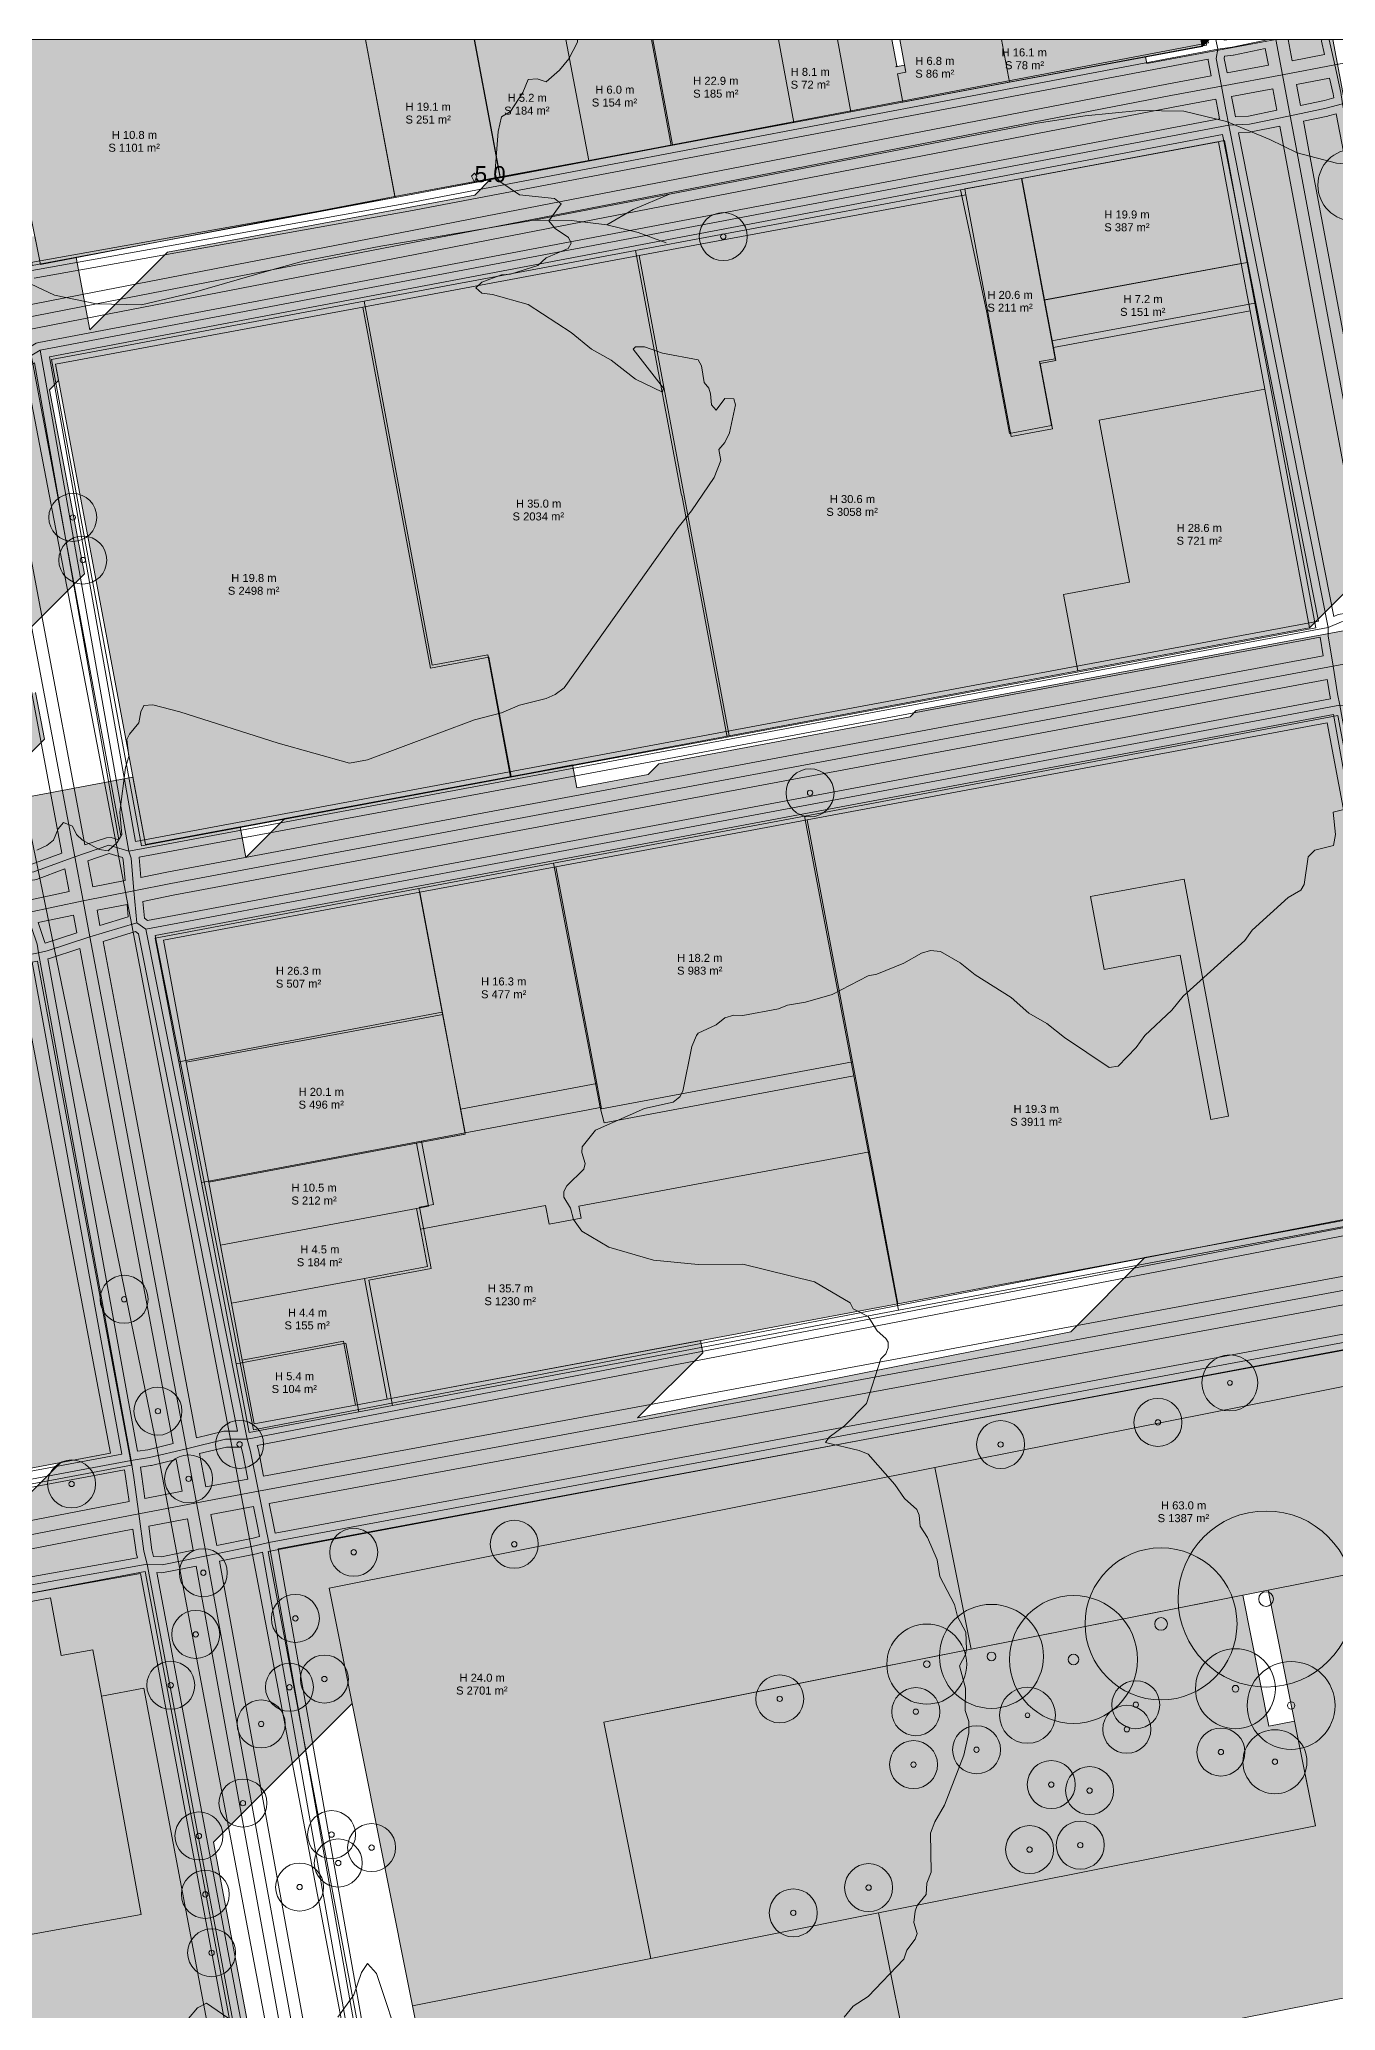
# Model space of a CAD drawing. Header units: metres. Extents: x -8 to 1190, y -11 to 1223.
# Drawn here: x 744 to 906.1, y 972.3 to 1218.6 of the extents above; entities that cross this region are included whole.
import ezdxf

# ---------------------------------------------------------------- set-up
doc = ezdxf.new("R2010")
doc.units = ezdxf.units.M
doc.header["$MEASUREMENT"] = 0
for name, color, linetype, lineweight, true_color in [('TPX_BUILDING_AREAS_TEXT', 7, 'CONTINUOUS', 0, 0x000000), ('TPX_BUILDING_HEIGHTS_TEXT', 7, 'CONTINUOUS', 0, 0x000000), ('TPX_BUILDINGS', 7, 'CONTINUOUS', 0, 0x000000), ('TPX_BUILDINGS_HATCH', 7, 'CONTINUOUS', 0, 0xf0f0f0), ('TPX_BUILDINGS_SHADOWS_HATCH', 7, 'CONTINUOUS', 0, 0x000000), ('TPX_BUILDINGS_SHADOWS_OUTLINES', 7, 'CONTINUOUS', 0, 0x000000), ('TPX_CADASTRES', 7, 'CONTINUOUS', 0, 0x646464), ('TPX_CONTOUR_LINES_5M', 7, 'CONTINUOUS', 0, 0x969696), ('TPX_CONTOUR_LINES_5M_TEXT', 7, 'CONTINUOUS', 0, 0x000000), ('TPX_FRAME_PROJECT', 7, 'CONTINUOUS', 0, 0x000000), ('TPX_RAILWAYS_AXES', 7, 'CONTINUOUS', 0, 0x464646), ('TPX_ROADS_AXES', 7, 'CONTINUOUS', 0, 0x323232), ('TPX_ROADS_CONTOURS', 7, 'CONTINUOUS', 0, 0x646464), ('TPX_VEGETATION_TREES_INDIVIDUAL', 7, 'CONTINUOUS', 0, 0x136734)]:
    doc.layers.add(name, color=color, linetype=linetype, lineweight=lineweight, true_color=true_color)
doc.styles.add('TPX_TEXTE', font='arial.ttf')

# ---------------------------------------------------------------- blocks, each defined once
blk = doc.blocks.new('TREETR003_CR030')
at = {"layer": 'TPX_VEGETATION_TREES_INDIVIDUAL'}
for radius in [3, 0.333]:
    blk.add_circle((0, 0, 0.04), radius, dxfattribs=at)
blk = doc.blocks.new('TREETR005_CR065')
at = {"layer": 'TPX_VEGETATION_TREES_INDIVIDUAL'}
for radius in [6.5, 0.542]:
    blk.add_circle((0, 0, 0.04), radius, dxfattribs=at)
blk = doc.blocks.new('TREETR003_CR035')
at = {"layer": 'TPX_VEGETATION_TREES_INDIVIDUAL'}
for radius in [3.5, 0.292]:
    blk.add_circle((0, 0, 0.04), radius, dxfattribs=at)
blk = doc.blocks.new('TREETR004_CR045')
at = {"layer": 'TPX_VEGETATION_TREES_INDIVIDUAL'}
for radius in [4.5, 0.375]:
    blk.add_circle((0, 0, 0.04), radius, dxfattribs=at)
blk = doc.blocks.new('TREETR008_CR095')
at = {"layer": 'TPX_VEGETATION_TREES_INDIVIDUAL'}
for radius in [9.5, 0.792]:
    blk.add_circle((0, 0, 0.04), radius, dxfattribs=at)
blk = doc.blocks.new('TREETR005_CR055')
at = {"layer": 'TPX_VEGETATION_TREES_INDIVIDUAL'}
for radius in [5.5, 0.458]:
    blk.add_circle((0, 0, 0.04), radius, dxfattribs=at)
blk = doc.blocks.new('TREETR003_CR040')
at = {"layer": 'TPX_VEGETATION_TREES_INDIVIDUAL'}
for radius in [4, 0.333]:
    blk.add_circle((0, 0, 0.04), radius, dxfattribs=at)
blk = doc.blocks.new('TREETR007_CR080')
at = {"layer": 'TPX_VEGETATION_TREES_INDIVIDUAL'}
for radius in [8, 0.667]:
    blk.add_circle((0, 0, 0.04), radius, dxfattribs=at)
blk = doc.blocks.new('TREETR004_CR050')
at = {"layer": 'TPX_VEGETATION_TREES_INDIVIDUAL'}
for radius in [5, 0.417]:
    blk.add_circle((0, 0, 0.04), radius, dxfattribs=at)
blk = doc.blocks.new('TREETR009_CR110')
at = {"layer": 'TPX_VEGETATION_TREES_INDIVIDUAL'}
for radius in [11, 0.917]:
    blk.add_circle((0, 0, 0.04), radius, dxfattribs=at)

msp = doc.modelspace()

# ---------------------------------------------------------------- hatches: boundary and pattern name
at = {"layer": 'TPX_BUILDINGS_HATCH'}
for points in [[(784.82, 1218.59), (738.49, 1218.59), (744.2, 1190.48), (788.5, 1198.97), (784.82, 1218.59)], [(798.46, 1218.59), (784.82, 1218.59), (788.5, 1198.97), (801.67, 1201.42), (800.79, 1206.15), (798.46, 1218.59)], [(809.86, 1218.59), (798.46, 1218.59), (800.79, 1206.15), (801.67, 1201.42), (812.73, 1203.47), (809.86, 1218.59)], [(820.74, 1218.59), (809.86, 1218.59), (812.73, 1203.47), (823.21, 1205.42), (820.74, 1218.59)], [(836.43, 1218.59), (820.74, 1218.59), (823.21, 1205.42), (838.37, 1208.23), (836.43, 1218.59)], [(843.82, 1218.59), (836.43, 1218.59), (838.37, 1208.23), (845.51, 1209.56), (843.82, 1218.59)], [(852.37, 1214.5), (851.33, 1214.3), (851.99, 1210.77), (865.32, 1213.24), (864.32, 1218.59), (851.6, 1218.59), (852.37, 1214.5)], [(889.26, 1218.59), (864.32, 1218.59), (865.32, 1213.24), (889.42, 1217.72), (889.26, 1218.59)], [(891.44, 1205.8), (866.86, 1201.23), (869.71, 1186.04), (894.29, 1190.61), (891.44, 1205.8)], [(866.86, 1201.23), (859.75, 1199.91), (859.88, 1199.19), (865.54, 1168.98), (870.72, 1169.94), (869.18, 1178.09), (871.13, 1178.46), (870.82, 1180.1), (869.71, 1186.04), (866.86, 1201.23)], [(859.88, 1199.19), (819.05, 1191.58), (830.29, 1131.57), (873.87, 1139.69), (872.08, 1149.25), (880.32, 1150.77), (876.52, 1171.03), (897.24, 1174.88), (895.4, 1184.67), (870.82, 1180.1), (871.13, 1178.46), (869.18, 1178.09), (870.72, 1169.94), (865.54, 1168.98), (859.88, 1199.19)], [(819.05, 1191.58), (784.48, 1185.15), (792.93, 1140.03), (800.23, 1141.39), (803.03, 1126.5), (805.52, 1126.96), (830.29, 1131.57), (819.05, 1191.58)], [(894.29, 1190.61), (869.71, 1186.04), (870.82, 1180.1), (895.4, 1184.67), (894.29, 1190.61)], [(784.48, 1185.15), (746.06, 1178.01), (754.76, 1131.61), (757.31, 1118.01), (803.03, 1126.5), (800.23, 1141.39), (792.93, 1140.03), (784.48, 1185.15)], [(880.32, 1150.77), (872.08, 1149.25), (873.87, 1139.69), (902.83, 1145.06), (897.24, 1174.88), (876.52, 1171.03), (880.32, 1150.77)], [(840.03, 1121.08), (808.62, 1115.21), (813.72, 1088.13), (814.31, 1084.97), (845.72, 1090.84), (840.03, 1121.08)], [(808.62, 1115.21), (791.6, 1112.03), (794.47, 1096.76), (796.69, 1084.94), (813.72, 1088.13), (808.62, 1115.21)], [(791.6, 1112.03), (759.54, 1106.05), (762.41, 1090.78), (794.47, 1096.76), (791.6, 1112.03)], [(741.44, 1102.55), (680.22, 1091), (691.72, 1030.41), (717.1, 1035.2), (728.14, 1037.27), (752.94, 1041.95), (741.44, 1102.55)], [(794.47, 1096.76), (762.41, 1090.78), (765.22, 1075.82), (791.19, 1080.67), (797.28, 1081.81), (796.69, 1084.94), (794.47, 1096.76)], [(791.19, 1080.67), (765.22, 1075.82), (766.7, 1067.95), (791.2, 1072.53), (792.68, 1072.8), (791.19, 1080.67)], [(792.56, 1065.26), (784.67, 1063.78), (787.51, 1048.69), (851.39, 1060.62), (847.83, 1079.6), (811.48, 1072.81), (811.76, 1071.29), (807.76, 1070.54), (807.32, 1072.87), (791.68, 1069.95), (792.56, 1065.26)], [(791.2, 1072.53), (766.7, 1067.95), (768.07, 1060.68), (784.67, 1063.78), (792.56, 1065.26), (791.68, 1069.95), (791.2, 1072.53)], [(784.67, 1063.78), (768.07, 1060.68), (769.41, 1053.57), (777.72, 1055.11), (782.06, 1055.92), (783.55, 1047.95), (787.51, 1048.69), (784.67, 1063.78)], [(777.72, 1055.11), (769.41, 1053.57), (770.91, 1045.59), (783.55, 1047.95), (782.06, 1055.92), (777.72, 1055.11)], [(914.82, 1051.8), (856.01, 1040.13), (860.54, 1017.43), (897.68, 1024.82), (919.34, 1029.13), (914.82, 1051.8)], [(856.01, 1040.13), (780.27, 1025.09), (790.69, 972.9), (820.49, 978.81), (814.62, 1008.31), (860.54, 1017.43), (856.01, 1040.13)], [(903.58, 995.39), (848.97, 984.5), (853.24, 963.16), (929.49, 978.31), (919.34, 1029.13), (897.68, 1024.82), (903.58, 995.39)], [(745.42, 1023.85), (726.2, 1020.25), (726.68, 1009.01), (731.36, 997.01), (739.93, 981.24), (756.76, 984.28), (751.81, 1011.56), (750.71, 1017.37), (746.78, 1016.64), (745.42, 1023.85)], [(726.2, 1020.25), (724.14, 1008.12), (733.21, 960), (731.61, 958.47), (734.37, 954.74), (743.72, 942.08), (746.79, 937.91), (770.24, 943.11), (767.64, 956.87), (757.12, 1012.56), (751.81, 1011.56), (756.76, 984.28), (739.93, 981.24), (731.36, 997.01), (726.68, 1009.01), (726.2, 1020.25)], [(820.49, 978.81), (790.69, 972.9), (794.25, 955.06), (794.94, 951.57), (804.4, 953.45), (853.24, 963.16), (848.97, 984.5), (820.49, 978.81)]]:
    msp.add_hatch(color=256, dxfattribs=at).paths.add_polyline_path(points)
h = msp.add_hatch(color=256, dxfattribs=at)
h.paths.add_polyline_path([(905.04, 1133.21), (840.03, 1121.08), (845.72, 1090.84), (847.83, 1079.6), (851.39, 1060.62), (916.41, 1072.75), (905.04, 1133.21)])
h.paths.add_polyline_path([(875.44, 1111.5), (887.15, 1113.68), (892.71, 1084.04), (890.51, 1083.64), (886.66, 1104.15), (877.16, 1102.38), (875.44, 1111.5)], flags=16)
at = {"layer": 'TPX_BUILDINGS_SHADOWS_HATCH'}
for points in [[(679.07, 1175.7), (666.9, 1163.54), (693.81, 1168.61), (697.8, 1147.61), (699.68, 1137.69), (707.14, 1139.1), (707.11, 1139.27), (709.61, 1139.75), (709.2, 1141.91), (711.47, 1142.33), (710.22, 1148.91), (708.28, 1148.55), (708.09, 1149.55), (703.81, 1148.74), (703, 1153.01), (705.26, 1155.28), (700.01, 1154.3), (697.23, 1168.9), (727.74, 1174.65), (730.52, 1160.04), (734.89, 1137.05), (736.28, 1129.69), (737.38, 1123.88), (744.67, 1131.17), (743.56, 1136.97), (741.7, 1136.62), (740.55, 1142.7), (749.67, 1151.82), (745.29, 1174.82), (746.44, 1175.97), (746.06, 1178.01), (784.48, 1185.15), (819.05, 1191.58), (859.88, 1199.19), (859.75, 1199.91), (866.86, 1201.23), (891.44, 1205.8), (894.29, 1190.61), (895.4, 1184.67), (897.24, 1174.88), (902.83, 1145.06), (918.84, 1161.07), (917.26, 1169.49), (935.94, 1172.98), (939.83, 1152.29), (938.95, 1152.13), (923.37, 1136.55), (960.25, 1143.4), (976.44, 1146.42), (978, 1138.05), (986.69, 1139.63), (985.17, 1147.95), (996.24, 1150.06), (997.32, 1150.26), (1004.14, 1151.54), (1004.46, 1149.85), (1020.4, 1152.83), (1020.07, 1154.53), (1027.05, 1155.83), (1029.95, 1140.41), (1035.53, 1146), (1035.36, 1147.33), (1034.89, 1150.83), (1034.26, 1155.66), (1050.19, 1157.72), (1059.35, 1158.9), (1064.57, 1159.57), (1066.42, 1145.48), (1070.14, 1117.22), (1071.99, 1103.14), (1080.62, 1111.76), (1078.77, 1125.85), (1080.89, 1127.97), (1077.17, 1156.23), (1074.81, 1155.92), (1073.19, 1168.2), (1070.34, 1167.83), (1070.1, 1169.65), (1060.93, 1168.47), (1058.81, 1166.34), (1042.89, 1164.29), (1039.46, 1160.86), (1038.29, 1167.07), (1031.32, 1165.77), (1029.16, 1163.61), (1015.7, 1161.1), (1015.38, 1162.78), (1014.03, 1162.53), (1013.32, 1166.27), (1010.2, 1165.69), (1001.24, 1164.03), (998.68, 1161.46), (998.3, 1163.48), (997.44, 1163.32), (983.21, 1160.67), (976.22, 1159.38), (950.63, 1154.62), (947.83, 1169.55), (946.46, 1176.87), (917.14, 1171.42), (914.32, 1186.49), (911.28, 1202.67), (910.81, 1205.15), (908.36, 1204.69), (905.75, 1218.59), (898.61, 1218.59), (882.5, 1215.6), (882.35, 1216.41), (865.32, 1213.24), (851.99, 1210.77), (851.33, 1214.3), (852.37, 1214.5), (852.21, 1215.36), (851.11, 1215.16), (851.24, 1215.29), (850.62, 1218.59), (843.82, 1218.59), (845.51, 1209.56), (838.37, 1208.23), (823.21, 1205.42), (812.73, 1203.47), (801.67, 1201.42), (800.53, 1201.2), (798.48, 1199.15), (760.06, 1192.01), (750.35, 1182.3), (748.64, 1191.33), (744.2, 1190.48), (743.48, 1194.02), (732.58, 1191.97), (741.99, 1201.38), (738.49, 1218.59), (721.37, 1218.59), (721.47, 1218.05), (727.32, 1186.71), (712.26, 1183.92), (706.47, 1178.14), (705.97, 1180.77), (679.07, 1175.7)], [(890.29, 1218.59), (889.26, 1218.59), (889.42, 1217.72), (890.29, 1218.59)], [(887.15, 1113.68), (875.44, 1111.5), (877.16, 1102.38), (886.66, 1104.15), (890.51, 1083.64), (892.71, 1084.04), (887.15, 1113.68)], [(796.79, 1081.72), (791.19, 1080.67), (792.68, 1072.8), (791.2, 1072.53), (791.68, 1069.95), (807.32, 1072.87), (807.76, 1070.54), (811.76, 1071.29), (811.48, 1072.81), (847.83, 1079.6), (845.72, 1090.84), (814.31, 1084.97), (813.72, 1088.13), (796.69, 1084.94), (797.28, 1081.81), (796.79, 1081.72)], [(828.94, 1011.15), (814.62, 1008.31), (820.49, 978.81), (848.97, 984.5), (903.58, 995.39), (900.96, 1008.45), (897.77, 1007.82), (894.49, 1024.18), (860.54, 1017.43), (828.94, 1011.15)]]:
    msp.add_hatch(color=256, dxfattribs=at).paths.add_polyline_path(points)
h = msp.add_hatch(color=256, dxfattribs=at)
h.paths.add_polyline_path([(623.67, 1037.01), (616.95, 1030.29), (655.74, 1059.6), (657.99, 1061.29), (674.58, 1038.75), (674.84, 1037.36), (676.64, 1027.67), (640.59, 1021.06), (619.5, 999.97), (639.07, 1003.63), (648.18, 990.73), (653.39, 963.1), (656.94, 963.76), (660.45, 945.19), (675.69, 948.03), (677.41, 938.91), (661.32, 935.9), (663.79, 922.76), (724.74, 983.72), (723.79, 988.76), (727.16, 992.12), (724.14, 1008.12), (726.2, 1020.25), (745.42, 1023.85), (746.78, 1016.64), (750.71, 1017.37), (751.81, 1011.56), (757.12, 1012.56), (767.64, 956.87), (770.24, 943.11), (774.48, 947.35), (771.89, 961.11), (765.8, 993.32), (783.15, 1010.67), (780.27, 1025.09), (856.01, 1040.13), (914.82, 1051.8), (919.34, 1029.13), (929.49, 978.31), (946.46, 995.28), (936.31, 1046.1), (943.17, 1052.95), (939.51, 1052.26), (938.08, 1059.8), (950.01, 1062.05), (960.88, 1064.1), (966.95, 1065.25), (974.69, 1066.71), (974.81, 1066.07), (979.58, 1066.98), (979.46, 1067.62), (981.2, 1067.94), (992.62, 1070.1), (994.37, 1070.43), (994.49, 1069.79), (999.26, 1070.69), (999.14, 1071.33), (1002.34, 1071.93), (1008.56, 1073.11), (1014.56, 1074.24), (1020.56, 1075.38), (1026.63, 1076.52), (1032.63, 1077.66), (1038.62, 1078.79), (1044.84, 1079.97), (1048.04, 1080.57), (1051.16, 1064.16), (1041.93, 1062.42), (1047.2, 1034.72), (1061.13, 1048.65), (1057.06, 1070.06), (1065.09, 1078.09), (1061.97, 1094.5), (1058.77, 1093.9), (1052.55, 1092.72), (1046.56, 1091.59), (1040.56, 1090.45), (1034.49, 1089.31), (1028.49, 1088.17), (1022.49, 1087.04), (1016.27, 1085.86), (1013.07, 1085.26), (1011.06, 1083.24), (1008.16, 1082.7), (1007.68, 1085.16), (996.26, 1083.01), (993.93, 1080.67), (992.19, 1080.34), (991.37, 1079.53), (987.54, 1078.8), (981.39, 1072.65), (981.26, 1073.28), (974.26, 1071.96), (974.16, 1072.46), (968.1, 1071.31), (963.15, 1066.36), (955.44, 1064.91), (955.39, 1065.18), (963.89, 1073.68), (962.17, 1082.29), (956.29, 1081.19), (953.66, 1095.22), (929.3, 1090.38), (918.69, 1146.86), (853.68, 1134.72), (852.9, 1133.95), (821.49, 1128.08), (820.15, 1126.73), (811.24, 1125.07), (810.71, 1127.93), (805.52, 1126.96), (803.03, 1126.5), (774.74, 1121.25), (769.86, 1116.37), (769.13, 1120.2), (757.31, 1118.01), (755.73, 1126.42), (726.08, 1120.82), (725.9, 1121.73), (722.33, 1121.06), (724.1, 1111.74), (718.5, 1110.68), (712.75, 1109.6), (705.28, 1108.2), (695.59, 1106.37), (680.22, 1091), (741.44, 1102.55), (752.94, 1041.95), (746.74, 1040.78), (736.74, 1030.78), (735.73, 1036.07), (717.92, 1032.72), (717.44, 1035.26), (717.1, 1035.2), (691.72, 1030.41), (685.08, 1065.35), (684.84, 1065.31), (674.39, 1054.85), (664.7, 1068.01), (662.46, 1066.32), (623.67, 1037.01)])
h.paths.add_polyline_path([(659.31, 964.85), (672.09, 967.23), (674.77, 952.95), (662, 950.57), (659.31, 964.85)], flags=16)
h.paths.add_polyline_path([(694.88, 1013.8), (717.77, 1018.11), (723.41, 988.45), (723.42, 988.38), (711.34, 986.11), (696.31, 1006.22), (694.88, 1013.8)], flags=16)
h.paths.add_polyline_path([(759.54, 1106.05), (791.6, 1112.03), (808.62, 1115.21), (840.03, 1121.08), (905.04, 1133.21), (916.41, 1072.75), (882.26, 1066.38), (872.98, 1057.1), (818.83, 1046.35), (826.98, 1054.49), (826.7, 1056.01), (787.51, 1048.69), (783.55, 1047.95), (770.91, 1045.59), (769.41, 1053.57), (768.07, 1060.68), (766.7, 1067.95), (765.22, 1075.82), (762.41, 1090.78), (759.54, 1106.05)], flags=16)

# ---------------------------------------------------------------- linework, layer by layer
at = {"layer": 'TPX_BUILDINGS', "elevation": 0.04}
for points in [[(784.82, 1218.59), (738.49, 1218.59), (744.2, 1190.48), (788.5, 1198.97)], [(798.46, 1218.59), (784.82, 1218.59), (788.5, 1198.97), (801.67, 1201.42), (800.79, 1206.15)], [(809.86, 1218.59), (798.46, 1218.59), (800.79, 1206.15), (801.67, 1201.42), (812.73, 1203.47)], [(820.74, 1218.59), (809.86, 1218.59), (812.73, 1203.47), (823.21, 1205.42)], [(836.43, 1218.59), (820.74, 1218.59), (823.21, 1205.42), (838.37, 1208.23)], [(843.82, 1218.59), (836.43, 1218.59), (838.37, 1208.23), (845.51, 1209.56)], [(852.37, 1214.5), (851.33, 1214.3), (851.99, 1210.77), (865.32, 1213.24), (864.32, 1218.59), (851.6, 1218.59)], [(889.26, 1218.59), (864.32, 1218.59), (865.32, 1213.24), (889.42, 1217.72)], [(891.44, 1205.8), (866.86, 1201.23), (869.71, 1186.04), (894.29, 1190.61)], [(866.86, 1201.23), (859.75, 1199.91), (859.88, 1199.19), (865.54, 1168.98), (870.72, 1169.94), (869.18, 1178.09), (871.13, 1178.46), (870.82, 1180.1), (869.71, 1186.04)], [(859.88, 1199.19), (819.05, 1191.58), (830.29, 1131.57), (873.87, 1139.69), (872.08, 1149.25), (880.32, 1150.77), (876.52, 1171.03), (897.24, 1174.88), (895.4, 1184.67), (870.82, 1180.1), (871.13, 1178.46), (869.18, 1178.09), (870.72, 1169.94), (865.54, 1168.98)], [(819.05, 1191.58), (784.48, 1185.15), (792.93, 1140.03), (800.23, 1141.39), (803.03, 1126.5), (805.52, 1126.96), (830.29, 1131.57)], [(894.29, 1190.61), (869.71, 1186.04), (870.82, 1180.1), (895.4, 1184.67)], [(784.48, 1185.15), (746.06, 1178.01), (754.76, 1131.61), (757.31, 1118.01), (803.03, 1126.5), (800.23, 1141.39), (792.93, 1140.03)], [(880.32, 1150.77), (872.08, 1149.25), (873.87, 1139.69), (902.83, 1145.06), (897.24, 1174.88), (876.52, 1171.03)], [(905.04, 1133.21), (840.03, 1121.08), (845.72, 1090.84), (847.83, 1079.6), (851.39, 1060.62), (916.41, 1072.75)], [(840.03, 1121.08), (808.62, 1115.21), (813.72, 1088.13), (814.31, 1084.97), (845.72, 1090.84)], [(808.62, 1115.21), (791.6, 1112.03), (794.47, 1096.76), (796.69, 1084.94), (813.72, 1088.13)], [(875.44, 1111.5), (887.15, 1113.68), (892.71, 1084.04), (890.51, 1083.64), (886.66, 1104.15), (877.16, 1102.38)], [(791.6, 1112.03), (759.54, 1106.05), (762.41, 1090.78), (794.47, 1096.76)], [(741.44, 1102.55), (680.22, 1091), (691.72, 1030.41), (717.1, 1035.2), (728.14, 1037.27), (752.94, 1041.95)], [(794.47, 1096.76), (762.41, 1090.78), (765.22, 1075.82), (791.19, 1080.67), (797.28, 1081.81), (796.69, 1084.94)], [(791.19, 1080.67), (765.22, 1075.82), (766.7, 1067.95), (791.2, 1072.53), (792.68, 1072.8)], [(792.56, 1065.26), (784.67, 1063.78), (787.51, 1048.69), (851.39, 1060.62), (847.83, 1079.6), (811.48, 1072.81), (811.76, 1071.29), (807.76, 1070.54), (807.32, 1072.87), (791.68, 1069.95)], [(791.2, 1072.53), (766.7, 1067.95), (768.07, 1060.68), (784.67, 1063.78), (792.56, 1065.26), (791.68, 1069.95)], [(784.67, 1063.78), (768.07, 1060.68), (769.41, 1053.57), (777.72, 1055.11), (782.06, 1055.92), (783.55, 1047.95), (787.51, 1048.69)], [(777.72, 1055.11), (769.41, 1053.57), (770.91, 1045.59), (783.55, 1047.95), (782.06, 1055.92)], [(914.82, 1051.8), (856.01, 1040.13), (860.54, 1017.43), (897.68, 1024.82), (919.34, 1029.13)], [(856.01, 1040.13), (780.27, 1025.09), (790.69, 972.9), (820.49, 978.81), (814.62, 1008.31), (860.54, 1017.43)], [(903.58, 995.39), (848.97, 984.5), (853.24, 963.16), (929.49, 978.31), (919.34, 1029.13), (897.68, 1024.82)], [(745.42, 1023.85), (726.2, 1020.25), (726.68, 1009.01), (731.36, 997.01), (739.93, 981.24), (756.76, 984.28), (751.81, 1011.56), (750.71, 1017.37), (746.78, 1016.64)], [(726.2, 1020.25), (724.14, 1008.12), (733.21, 960), (731.61, 958.47), (734.37, 954.74), (743.72, 942.08), (746.79, 937.91), (770.24, 943.11), (767.64, 956.87), (757.12, 1012.56), (751.81, 1011.56), (756.76, 984.28), (739.93, 981.24), (731.36, 997.01), (726.68, 1009.01)], [(820.49, 978.81), (790.69, 972.9), (794.25, 955.06), (794.94, 951.57), (804.4, 953.45), (853.24, 963.16), (848.97, 984.5)]]:
    msp.add_lwpolyline(points, close=True, dxfattribs=at)
at = {"layer": 'TPX_BUILDINGS_SHADOWS_OUTLINES', "elevation": 0.04}
for points in [[(908.36, 1204.69), (905.75, 1218.59), (898.61, 1218.59), (882.5, 1215.6), (882.35, 1216.41), (865.32, 1213.24), (851.99, 1210.77), (851.33, 1214.3), (852.37, 1214.5), (852.21, 1215.36), (851.11, 1215.16), (851.24, 1215.29), (850.62, 1218.59), (843.82, 1218.59), (845.51, 1209.56), (838.37, 1208.23), (823.21, 1205.42), (812.73, 1203.47), (801.67, 1201.42), (800.53, 1201.2), (798.48, 1199.15), (760.06, 1192.01), (750.35, 1182.3), (748.64, 1191.33), (744.2, 1190.48), (743.48, 1194.02)], [(740.55, 1142.7), (749.67, 1151.82), (745.29, 1174.82), (746.44, 1175.97), (746.06, 1178.01), (784.48, 1185.15), (819.05, 1191.58), (859.88, 1199.19), (859.75, 1199.91), (866.86, 1201.23), (891.44, 1205.8), (894.29, 1190.61), (895.4, 1184.67), (897.24, 1174.88), (902.83, 1145.06), (918.84, 1161.07)], [(918.69, 1146.86), (853.68, 1134.72), (852.9, 1133.95), (821.49, 1128.08), (820.15, 1126.73), (811.24, 1125.07), (810.71, 1127.93), (805.52, 1126.96), (803.03, 1126.5), (774.74, 1121.25), (769.86, 1116.37), (769.13, 1120.2), (757.31, 1118.01), (755.73, 1126.42), (726.08, 1120.82)], [(737.38, 1123.88), (744.67, 1131.17), (743.56, 1136.97)], [(741.44, 1102.55), (752.94, 1041.95), (746.74, 1040.78), (736.74, 1030.78)], [(771.89, 961.11), (765.8, 993.32), (783.15, 1010.67), (780.27, 1025.09), (856.01, 1040.13), (914.82, 1051.8)], [(726.2, 1020.25), (745.42, 1023.85), (746.78, 1016.64), (750.71, 1017.37), (751.81, 1011.56), (757.12, 1012.56), (767.64, 956.87)]]:
    msp.add_lwpolyline(points, dxfattribs=at)
for points in [[(890.29, 1218.59), (889.26, 1218.59), (889.42, 1217.72)], [(759.54, 1106.05), (791.6, 1112.03), (808.62, 1115.21), (840.03, 1121.08), (905.04, 1133.21), (916.41, 1072.75), (882.26, 1066.38), (872.98, 1057.1), (818.83, 1046.35), (826.98, 1054.49), (826.7, 1056.01), (787.51, 1048.69), (783.55, 1047.95), (770.91, 1045.59), (769.41, 1053.57), (768.07, 1060.68), (766.7, 1067.95), (765.22, 1075.82), (762.41, 1090.78)], [(887.15, 1113.68), (875.44, 1111.5), (877.16, 1102.38), (886.66, 1104.15), (890.51, 1083.64), (892.71, 1084.04)], [(796.79, 1081.72), (791.19, 1080.67), (792.68, 1072.8), (791.2, 1072.53), (791.68, 1069.95), (807.32, 1072.87), (807.76, 1070.54), (811.76, 1071.29), (811.48, 1072.81), (847.83, 1079.6), (845.72, 1090.84), (814.31, 1084.97), (813.72, 1088.13), (796.69, 1084.94), (797.28, 1081.81)], [(828.94, 1011.15), (814.62, 1008.31), (820.49, 978.81), (848.97, 984.5), (903.58, 995.39), (900.96, 1008.45), (897.77, 1007.82), (894.49, 1024.18), (860.54, 1017.43)]]:
    msp.add_lwpolyline(points, close=True, dxfattribs=at)
at = {"layer": 'TPX_CADASTRES', "elevation": 0.02}
for points in [[(784.83, 1218.59), (737.85, 1218.59), (743.15, 1190.33), (788.52, 1198.85)], [(798.42, 1218.59), (784.83, 1218.59), (788.52, 1198.85), (801.65, 1201.31)], [(820.57, 1218.59), (798.42, 1218.59), (801.65, 1201.31), (823.05, 1205.32)], [(889.82, 1218.59), (820.57, 1218.59), (823.05, 1205.32), (889.95, 1217.88)], [(892.19, 1205.97), (866.81, 1201.23), (869.66, 1186), (895.05, 1190.71)], [(859.21, 1199.81), (818.59, 1192.23), (824.33, 1161.63), (824.36, 1161.64), (830.03, 1131.42), (903.61, 1145.07), (896, 1185.64), (870.61, 1180.93), (871.02, 1178.69), (869.07, 1178.33), (870.57, 1170.34), (865.34, 1169.37), (862.45, 1184.66)], [(866.81, 1201.23), (859.21, 1199.81), (862.45, 1184.66), (865.34, 1169.37), (870.57, 1170.34), (869.07, 1178.33), (871.02, 1178.69), (870.61, 1180.93), (869.66, 1186)], [(797.35, 1188.26), (784.64, 1185.89), (793.17, 1140.4), (800.09, 1141.68), (802.96, 1126.4), (830.03, 1131.42), (824.36, 1161.64), (824.33, 1161.63), (818.59, 1192.23), (797.42, 1188.27)], [(895.05, 1190.71), (869.66, 1186), (870.61, 1180.93), (896, 1185.64)], [(784.64, 1185.89), (745.56, 1178.59), (756.8, 1117.83), (802.96, 1126.4), (800.09, 1141.68), (793.17, 1140.4)], [(906.39, 1134.1), (839.71, 1121.55), (845.88, 1089.09), (851.46, 1059.79), (918.05, 1072.32)], [(839.71, 1121.55), (808.34, 1115.65), (814.15, 1085.14), (814.65, 1083.22), (845.88, 1089.09)], [(808.34, 1115.65), (791.47, 1112.48), (794.41, 1097.05), (797.28, 1081.97), (812.66, 1084.86), (814.15, 1085.14)], [(791.47, 1112.48), (758.52, 1106.28), (761.46, 1090.85), (794.41, 1097.05)], [(743.8, 1103.4), (678.69, 1091.07), (690.35, 1028.2), (755.56, 1040.44)], [(794.41, 1097.05), (761.46, 1090.85), (764.33, 1075.77), (791.81, 1080.94), (797.28, 1081.97)], [(793.03, 1065), (785.24, 1063.54), (788.21, 1047.89), (803.23, 1050.72), (818.61, 1053.61), (851.46, 1059.79), (845.88, 1089.09), (814.65, 1083.22), (814.15, 1085.14), (812.66, 1084.86), (797.28, 1081.97), (791.81, 1080.94), (793.33, 1073.01), (791.57, 1072.68)], [(791.81, 1080.94), (764.33, 1075.77), (768.64, 1053.12), (782.34, 1055.7), (783.98, 1047.09), (788.21, 1047.89), (785.24, 1063.54), (793.03, 1065), (791.57, 1072.68), (793.33, 1073.01)], [(920.98, 1057.47), (772.63, 1029.64), (788.67, 945.01), (936.98, 972.55)], [(782.34, 1055.7), (768.64, 1053.12), (770.28, 1044.52), (783.98, 1047.09)], [(723.52, 988.42), (711.31, 986.13), (724.63, 967.76), (726.32, 965.44), (726.52, 965.16), (746.63, 937.45), (773.24, 942.43), (757.25, 1027.14), (717.58, 1019.68)]]:
    msp.add_lwpolyline(points, close=True, dxfattribs=at)
at = {"layer": 'TPX_CONTOUR_LINES_5M', "elevation": 0.05}
for points in [[(811.3, 1218.59), (811.3, 1218.24), (810.24, 1216.15), (809.05, 1214.76), (807.41, 1213.31), (806.29, 1213.68), (805.17, 1213.57), (804.47, 1211.97), (802.94, 1209.59), (801.82, 1208.94), (801.42, 1207.09), (801.04, 1202.21), (801.08, 1201.51), (801.6, 1200.82), (804.05, 1199.16), (808.44, 1198.72), (809.26, 1198.03), (807.75, 1195.94), (808.52, 1194.95), (810.19, 1193.84), (810.51, 1193.15), (810.17, 1192.45), (807.41, 1191.29), (806.38, 1190.36), (802.94, 1189.25), (801.82, 1189.16), (799.37, 1188.27), (798.6, 1187.57), (799.34, 1186.87), (800.7, 1186.7), (805.17, 1185.47), (810.51, 1181.99), (813.07, 1179.9), (815.53, 1178.51), (818.58, 1176.14), (821.93, 1174.51), (822.09, 1175.02), (818.3, 1179.9), (818.58, 1180.16), (819.7, 1180.16), (821.93, 1179.39), (826.4, 1178.57), (826.83, 1177.81), (827.15, 1175.72), (827.75, 1175.02), (827.96, 1174.32), (828.07, 1172.93), (828.64, 1172.27), (829.76, 1173.74), (830.87, 1173.7), (831.09, 1172.93), (830.31, 1169.44), (829.76, 1168.24), (829, 1167.35), (829.22, 1165.96), (828.39, 1163.87), (825.59, 1159.68), (823.9, 1157.59), (809.64, 1137.57), (808.52, 1136.72), (807.41, 1136.24), (804.05, 1135.4), (801.82, 1134.46), (798.46, 1133.57), (785.05, 1128.59), (782.82, 1128.14), (773.88, 1130.67), (761.59, 1134.59), (758.23, 1135.46), (757.12, 1135.38), (756.73, 1134.59), (756.49, 1133.19), (755.29, 1131.8), (754.97, 1131.1), (755.24, 1129.01), (754.79, 1127.62), (754.09, 1122.04), (754.37, 1119.25), (753.76, 1118.24), (752.65, 1117.22), (751.53, 1117.38), (749.44, 1118.55), (748.67, 1119.25), (748.18, 1120.29), (747.06, 1120.75), (746.39, 1119.95), (745.82, 1118.55), (744.99, 1117.86), (743.71, 1117.29)], [(798.46, 1201.87), (798.07, 1201.51), (798.46, 1200.76), (798.75, 1201.51), (798.46, 1201.87)], [(907.98, 1122.59), (905.78, 1122.04), (906.1, 1119.25), (905.85, 1117.86), (903.51, 1117.3), (902.67, 1116.46), (902.19, 1112.98), (901.77, 1112.28), (900.16, 1111.39), (895.69, 1107.29), (894.74, 1106), (887.06, 1099.03), (885.63, 1097.28), (882.24, 1094.15), (881.16, 1092.63), (878.93, 1090.28), (877.81, 1090.14), (872.22, 1093.87), (869.99, 1095.64), (867.75, 1096.9), (865.52, 1098.87), (861.05, 1101.73), (859.17, 1103.22), (856.69, 1104.61), (855.46, 1104.73), (854.34, 1104.42), (852.11, 1103.18), (848.75, 1101.8), (847.64, 1101.58), (843.17, 1099.25), (839.81, 1098.3), (837.58, 1097.91), (836.46, 1097.47), (831.99, 1096.63), (830.87, 1096.67), (829.76, 1096.34), (828.64, 1095.48), (826.4, 1094.43), (826.2, 1094.15), (825.63, 1092.76), (824.48, 1087.18), (824.13, 1086.48), (823.26, 1085.79), (819.7, 1084.99), (813.59, 1082.3), (811.89, 1080.21), (811.85, 1079.51), (812.27, 1078.12), (812.13, 1077.42), (809.99, 1075.33), (809.6, 1074.63), (809.61, 1073.94), (810.45, 1072.54), (810.8, 1071.15), (811.88, 1069.66), (815.23, 1067.7), (820.82, 1066.04), (826.4, 1065.53), (831.99, 1065.57), (840.93, 1063.35), (845.4, 1060.71), (845.77, 1059.99), (847.64, 1059.01), (848.8, 1057.21), (849.87, 1056.28), (850.16, 1055.81), (850.17, 1055.11), (849.87, 1054.34), (849.24, 1053.72), (847.47, 1048.14), (844.71, 1045.35), (842.77, 1043.96), (842.31, 1043.26), (846.52, 1042.29), (847.64, 1041.81), (850.99, 1038.04), (852.2, 1036.29), (853.73, 1034.9), (854.05, 1034.2), (854.16, 1032.81), (855.06, 1031.41), (856.27, 1028.62), (856.61, 1026.53), (858.46, 1023.05), (858.81, 1021.55), (859.86, 1019.56), (859.96, 1017.47), (859.82, 1016.77), (859.09, 1015.38), (859.84, 1012.59), (859.8, 1009.8), (860.25, 1008.41), (860.24, 1007.01), (859.62, 1004.22), (857.22, 997.95), (855.99, 995.86), (855.46, 994.46), (855.52, 989.58), (855, 988.19), (854.9, 986.79), (853.79, 985.4), (853.53, 984.7), (853.39, 983.31), (853.78, 981.91), (853.52, 981.22), (852.51, 979.82), (852.11, 978.7), (847.64, 974.04), (845.77, 972.85), (844.68, 971.46)], [(789.39, 967.27), (786.17, 976.94), (785.05, 978.19), (784.33, 977.03), (783.36, 974.25), (781.35, 971.46)], [(768.29, 970.91), (764.94, 973.21), (763.82, 972.62), (762.7, 971.29)]]:
    msp.add_lwpolyline(points, dxfattribs=at)
at = {"layer": 'TPX_FRAME_PROJECT', "elevation": 0}
msp.add_lwpolyline([(0, 0), (1184.57, 0), (1184.57, 1218.59), (0, 1218.59)], close=True, dxfattribs=at)
at = {"layer": 'TPX_RAILWAYS_AXES', "elevation": 0.03}
for points in [[(722.46, 1218.59), (758.46, 1044), (792.67, 863.15), (833.81, 650.85), (840.42, 586.33), (846.61, 543.34), (856.45, 493.04), (884.29, 351.45), (916.92, 185.38), (919.58, 171.87), (926.28, 137.79), (935.34, 69.5), (942.77, 31.69), (949, 0)], [(968.98, 0), (962.05, 35.36), (954.91, 73.39), (937.42, 139.94), (934.76, 153.49), (895.39, 353.76), (867.6, 495.21), (857.4, 545.98), (849.42, 587.62), (842.81, 652.13), (802.16, 864.65), (767.5, 1045.86), (734.29, 1218.59)], [(738.49, 1190.71), (740.02, 1189.44), (745.92, 1186.62), (751.17, 1185.54), (756.82, 1185.44), (763.16, 1186.94), (773.11, 1189.79), (777.01, 1190.9), (786.74, 1192.74), (800.08, 1195.02), (805.84, 1196), (822.83, 1199.27), (868.78, 1208.11), (874.79, 1209.06), (881.56, 1209.72), (887.12, 1209.63)], [(887.12, 1209.63), (892.45, 1208.33), (897.89, 1206.08)], [(897.89, 1206.08), (901.28, 1204.44), (906.21, 1203.13), (911.28, 1202.67)], [(814.98, 1195.43), (818.29, 1197.36), (822.83, 1199.27)], [(805.84, 1196), (810.56, 1195.95), (814.98, 1195.43), (818.89, 1194.47), (822.42, 1193.19)], [(746, 1163.21), (742.85, 1180.04), (741.58, 1183.68), (739.82, 1187.99), (738.49, 1190.71)], [(750.39, 1139.68), (746, 1163.21)], [(751.51, 1133.67), (750.39, 1139.68)], [(754.23, 1119.09), (751.51, 1133.67)]]:
    msp.add_lwpolyline(points, dxfattribs=at)
at = {"layer": 'TPX_ROADS_AXES', "elevation": 0.03}
for points in [[(664.29, 1165.41), (730.45, 1176.9), (732.24, 1176.56), (736.94, 1177.61), (742.46, 1178.77), (744.16, 1179.75), (892.77, 1207.88), (895.35, 1208.02), (900.41, 1209.06), (904.94, 1209.99), (906.96, 1210.56), (949.79, 1218.59)], [(722.72, 1218.59), (729.31, 1186.17), (729.59, 1185.49), (730.22, 1181.51), (730.69, 1178.55), (730.45, 1176.9), (740.97, 1114.28), (741.2, 1113.04), (742.42, 1109.44), (743.75, 1105.56), (743.95, 1104.45), (755.52, 1041.03), (755.86, 1038.9), (756.49, 1034.35), (757.12, 1029.68)], [(897.76, 1218.59), (893.15, 1217.62), (891.36, 1217.37), (812.4, 1202.37), (790.08, 1198.13), (742.2, 1189.56), (738.91, 1189.13)], [(891.12, 1218.59), (891.36, 1217.37), (891.17, 1216.21), (891.82, 1212.76), (892.39, 1209.8), (892.77, 1207.88), (905.16, 1145.09), (905.16, 1144.06), (905.78, 1140.28), (906.34, 1136.84), (906.62, 1135.39), (918.01, 1072.21), (918.36, 1070.36), (919.54, 1064.57), (920.2, 1061.32), (920.7, 1058.33), (923.38, 1058.26), (928.51, 1059.7), (933.01, 1060.97), (935.37, 1061.86), (1079.56, 1088.01), (1081.58, 1087.69), (1085.9, 1089.14), (1090.83, 1090.78)], [(898.62, 1218.59), (899.45, 1214.18)], [(899.45, 1214.18), (906.01, 1215.41), (923.06, 1218.59)], [(919.01, 1148.08), (906.96, 1210.56), (906.77, 1211.97), (906.01, 1215.41), (905.31, 1218.56), (905.3, 1218.59)], [(736.01, 1182.6), (741.58, 1183.68), (751.17, 1185.54), (773.11, 1189.79), (790.95, 1193.25), (800.08, 1195.02), (885.51, 1211.58), (891.82, 1212.76), (899.45, 1214.18)], [(899.45, 1214.18), (900.41, 1209.06), (901.28, 1204.44), (912.15, 1146.59), (913.09, 1141.65)], [(749.51, 1110.96), (748.47, 1116.46), (736.94, 1177.61), (736.01, 1182.6)], [(756.22, 1108.22), (755.87, 1112.19), (755.51, 1116.28), (755.23, 1117.18), (744.16, 1179.75)], [(917.76, 1147.43), (912.15, 1146.59), (906.83, 1145.8), (905.16, 1145.09), (755.23, 1117.18), (752.74, 1117.9), (748.47, 1116.46), (743.34, 1114.56), (740.97, 1114.28), (676.61, 1101.24), (664.29, 1165.41)], [(757.34, 1107.43), (906.62, 1135.39), (908.93, 1135.18), (914.08, 1136.36), (918.79, 1137.44), (920.39, 1137.99), (1065.23, 1165.05), (1067.3, 1164.97), (1072.54, 1166.02), (1076.91, 1166.91), (1078.43, 1167.46)], [(913.09, 1141.65), (905.78, 1140.28), (760.47, 1113.13), (755.87, 1112.19), (749.51, 1110.96)], [(1184.57, 1122.07), (1087.06, 1104.2), (1084.68, 1103.87), (1081.16, 1103), (1075.3, 1101.56), (1073.45, 1100.33), (933.4, 1074.26), (930.89, 1074.37), (925.85, 1073.77), (920.33, 1073.1), (918.01, 1072.21), (770.03, 1043.68), (767.33, 1043.71), (762.42, 1042.5), (757.8, 1041.38), (755.52, 1041.03), (690.03, 1028.79), (688.6, 1028.58), (684.72, 1027.86), (678.96, 1026.78), (677.97, 1026.41), (675.65, 1025.95), (635.34, 1017.96), (617.94, 1014.51)], [(749.51, 1110.96), (742.42, 1109.44), (679.49, 1096.89), (677.55, 1096.5), (671.91, 1095.37)], [(749.51, 1110.96), (750.37, 1106.44), (753.67, 1088.94), (762.42, 1042.5), (763.69, 1035.74)], [(756.22, 1108.22), (750.37, 1106.44), (745.01, 1104.69), (743.95, 1104.45), (678.48, 1091.76), (676.09, 1091.3), (672.81, 1090.66), (669, 1089.92), (667.24, 1089.68)], [(757.34, 1107.43), (756.22, 1108.22)], [(787.87, 945.31), (786.39, 953.69), (784.96, 961.87), (772.73, 1030.77), (772.33, 1032.81), (771.44, 1037.18), (770.44, 1042.14), (770.03, 1043.68), (757.34, 1107.43)], [(763.69, 1035.74), (771.44, 1037.18), (914.42, 1063.63), (919.54, 1064.57), (927.31, 1066.02)], [(719.45, 1021.28), (757.5, 1028.06), (759.38, 1027.99), (764.93, 1029.13), (770.99, 1030.36), (772.73, 1030.77), (920.7, 1058.33), (937.14, 972.65), (937.36, 970.71), (938.27, 966.01), (938.91, 962.45), (939.56, 960.75), (947.62, 920.25), (948.15, 917.61), (948.67, 914.95), (954.52, 886.41), (955.94, 879.48), (956.37, 877.01), (956.31, 875.83), (957.71, 874.9)], [(686.05, 1020.78), (689.91, 1021.51), (691.41, 1021.86), (716.71, 1026.68), (718.52, 1027.03), (756.49, 1034.35), (763.69, 1035.74)], [(782.14, 937.1), (780.39, 944.27), (764.93, 1029.13), (763.69, 1035.74)], [(775.88, 930.89), (774.9, 935.77), (773.89, 940.81), (773.45, 943.27), (757.5, 1028.06), (757.12, 1029.68)]]:
    msp.add_lwpolyline(points, dxfattribs=at)
at = {"layer": 'TPX_ROADS_CONTOURS', "elevation": 0.03}
for points in [[(906.32, 1218.59), (904.36, 1218.59), (904.33, 1218.36), (904.7, 1216.69), (900.65, 1215.93), (900.15, 1218.59), (892.87, 1218.59), (892.16, 1218.49), (892.14, 1218.59), (890.18, 1218.59), (890.14, 1218.4), (890.19, 1218.17), (812.21, 1203.35), (789.9, 1199.11), (742.99, 1190.72)], [(743.38, 1188.76), (790.25, 1197.15), (812.59, 1201.39), (890.18, 1216.13), (890.18, 1216.02), (890.56, 1214.05), (885.22, 1213.06), (799.8, 1196.5), (790.67, 1194.72), (772.83, 1191.26), (750.89, 1187.01), (741.3, 1185.15)], [(785.77, 963.02), (773.89, 1029.97), (919.91, 1057.17), (935.96, 973.45), (841.78, 955.77)]]:
    msp.add_lwpolyline(points, dxfattribs=at)
for points in [[(892.18, 1216.22), (892.22, 1216.48), (893.29, 1216.63), (893.35, 1216.64), (897.3, 1217.47), (897.7, 1215.38), (892.53, 1214.42)], [(893.09, 1211.47), (898.25, 1212.43), (898.76, 1209.74), (895.23, 1209.01), (893.58, 1208.92), (893.37, 1209.99)], [(901.2, 1212.98), (905.35, 1213.76), (905.79, 1211.8), (905.86, 1211.29), (904.7, 1210.96), (901.7, 1210.34)], [(737.76, 1181.41), (741.87, 1182.2), (751.46, 1184.06), (773.4, 1188.32), (791.24, 1191.78), (800.37, 1193.55), (885.79, 1210.11), (891.12, 1211.11), (891.41, 1209.61), (891.59, 1208.67), (743.98, 1180.73), (743.66, 1180.62), (742.09, 1179.72), (738.23, 1178.9)], [(893.97, 1206.94), (895.41, 1207.02), (895.56, 1207.04), (899.13, 1207.77), (899.8, 1204.16), (910.48, 1147.35), (906.68, 1146.79), (906.44, 1146.72), (905.9, 1146.49)], [(902.07, 1208.38), (905.14, 1209.01), (905.21, 1209.03), (906.19, 1209.3), (917.89, 1148.63), (917.44, 1148.4), (913.45, 1147.8), (902.75, 1204.72)], [(745.32, 1178.95), (891.98, 1206.71), (903.98, 1145.89), (756.04, 1118.35)], [(738.6, 1176.94), (742.66, 1177.79), (742.95, 1177.9), (743.42, 1178.18), (753.97, 1118.59), (753.02, 1118.86), (752.42, 1118.84), (749.72, 1117.94)], [(731.67, 1175.65), (732.06, 1175.58), (732.46, 1175.58), (735.66, 1176.3), (746.86, 1116.93), (743.11, 1115.54), (741.8, 1115.39)], [(756.5, 1116.4), (904.17, 1143.89), (904.55, 1141.58), (760.2, 1114.6), (756.72, 1113.89), (756.5, 1116.37)], [(756.99, 1110.89), (760.76, 1111.65), (905.04, 1138.61), (905.36, 1136.65), (905.45, 1136.19), (757.57, 1108.49), (757.18, 1108.77)], [(758.52, 1106.63), (905.82, 1134.22), (916.85, 1073), (770.82, 1044.85)], [(750.1, 1115.95), (752.77, 1116.85), (754.44, 1116.37), (754.52, 1116.09), (754.75, 1113.5), (750.71, 1112.72)], [(742.15, 1113.41), (743.46, 1113.57), (743.69, 1113.63), (747.24, 1114.94), (747.77, 1112.12), (742.92, 1111.08), (742.17, 1113.3)], [(743.9, 1108.23), (748.32, 1109.17), (748.74, 1106.96), (744.75, 1105.66), (744.7, 1105.88)], [(751.26, 1109.77), (755.02, 1110.5), (755.15, 1108.94), (751.62, 1107.87)], [(752, 1105.89), (756.04, 1107.12), (756.43, 1106.84), (768.81, 1044.69), (767.34, 1044.71), (767.09, 1044.68), (763.69, 1043.85), (755.14, 1089.22)], [(745.11, 1103.69), (745.32, 1103.74), (749.11, 1104.98), (752.19, 1088.67), (760.77, 1043.13), (757.6, 1042.36), (756.33, 1042.17)], [(679.64, 1090.97), (743.15, 1103.28), (754.36, 1041.83), (690.83, 1029.96)], [(771.27, 1042.9), (917.21, 1071.04), (917.37, 1070.17), (918.21, 1066.11), (914.11, 1065.35), (772.08, 1039.07), (771.42, 1042.34)], [(772.77, 1035.64), (914.74, 1061.91), (918.91, 1062.68), (919.22, 1061.14), (919.55, 1059.14), (773.52, 1031.94), (773.31, 1033)], [(764.06, 1041.88), (767.45, 1042.71), (769.26, 1042.69), (769.46, 1041.91), (770.11, 1038.71), (764.84, 1037.73)], [(691.2, 1027.99), (754.7, 1039.86), (754.87, 1038.75), (755.27, 1035.9), (718.19, 1028.75), (716.38, 1028.4), (692.05, 1023.76), (691.27, 1027.66)], [(756.67, 1040.19), (757.95, 1040.39), (758.04, 1040.41), (761.14, 1041.16), (761.89, 1037.18), (757.24, 1036.28), (756.85, 1039.04)], [(765.49, 1034.29), (770.8, 1035.28), (771.35, 1032.61), (771.56, 1031.52), (770.77, 1031.34), (766.22, 1030.41)], [(720.27, 1025.58), (755.74, 1032.43), (756.13, 1029.55), (756.15, 1029.45), (756.29, 1028.86), (720.77, 1022.53)], [(757.71, 1032.81), (762.54, 1033.74), (763.28, 1029.81), (759.3, 1029), (758.3, 1029.03), (758.11, 1029.86)], [(766.58, 1028.44), (771.19, 1029.38), (771.93, 1029.56), (783.97, 961.7), (785.4, 953.52), (786.71, 946.12), (785.07, 945.82), (781.7, 945.43)], [(758.71, 1027.02), (759.34, 1026.99), (759.58, 1027.01), (763.64, 1027.84), (778.71, 945.08), (775.19, 944.66), (775.1, 944.65), (774.24, 944.46)], [(693.67, 1015.65), (718.13, 1020.03), (718.65, 1016.84), (726.36, 969.25), (726.96, 968.28), (728.08, 968.01), (729.06, 968.62), (729.32, 969.73), (721.61, 1017.32), (721.09, 1020.55), (756.7, 1026.91), (772.29, 944.03), (740.81, 936.81), (739.74, 936.62), (721.84, 961.58), (716.36, 969.2), (703.43, 987.22), (697.8, 994.91), (697.34, 997.26)]]:
    msp.add_lwpolyline(points, close=True, dxfattribs=at)

# ---------------------------------------------------------------- block references
at = {"layer": 'TPX_VEGETATION_TREES_INDIVIDUAL'}
for name, p in [('TREETR004_CR045', (908.38, 1200.39, 0.04)), ('TREETR003_CR030', (829.54, 1193.96, 0.04)), ('TREETR003_CR030', (748.22, 1158.86, 0.04)), ('TREETR003_CR030', (749.47, 1153.54, 0.04)), ('TREETR003_CR030', (840.39, 1124.45, 0.04)), ('TREETR003_CR030', (754.64, 1061.17, 0.04)), ('TREETR003_CR035', (892.88, 1050.72, 0.04)), ('TREETR003_CR030', (758.86, 1047.19, 0.04)), ('TREETR003_CR030', (883.89, 1045.79, 0.04)), ('TREETR003_CR030', (769.07, 1043.04, 0.04)), ('TREETR003_CR030', (864.22, 1043.02, 0.04)), ('TREETR003_CR030', (748.07, 1038.09, 0.04)), ('TREETR003_CR030', (762.7, 1038.73, 0.04)), ('TREETR009_CR110', (897.41, 1023.71, 0.04)), ('TREETR003_CR030', (783.34, 1029.56, 0.04)), ('TREETR003_CR030', (803.42, 1030.56, 0.04)), ('TREETR003_CR030', (764.54, 1027, 0.04)), ('TREETR008_CR095', (884.28, 1020.61, 0.04)), ('TREETR003_CR030', (763.59, 1019.29, 0.04)), ('TREETR003_CR030', (776.05, 1021.29, 0.04)), ('TREETR005_CR065', (863.07, 1016.55, 0.04)), ('TREETR007_CR080', (873.33, 1016.16, 0.04)), ('TREETR004_CR050', (854.99, 1015.58, 0.04)), ('TREETR004_CR050', (893.58, 1012.51, 0.04)), ('TREETR003_CR030', (760.47, 1012.94, 0.04)), ('TREETR003_CR030', (775.31, 1012.69, 0.04)), ('TREETR003_CR030', (779.68, 1013.72, 0.04)), ('TREETR005_CR055', (900.54, 1010.41, 0.04)), ('TREETR003_CR030', (836.61, 1011.24, 0.04)), ('TREETR003_CR030', (853.62, 1009.64, 0.04)), ('TREETR003_CR035', (867.58, 1009.19, 0.04)), ('TREETR003_CR030', (881.12, 1010.51, 0.04)), ('TREETR003_CR030', (771.77, 1008.11, 0.04)), ('TREETR003_CR030', (880, 1007.44, 0.04)), ('TREETR003_CR030', (861.21, 1004.88, 0.04)), ('TREETR003_CR030', (891.76, 1004.59, 0.04)), ('TREETR003_CR040', (898.51, 1003.38, 0.04)), ('TREETR003_CR030', (853.33, 1003.02, 0.04)), ('TREETR003_CR030', (870.55, 1000.53, 0.04)), ('TREETR003_CR030', (875.34, 999.78, 0.04)), ('TREETR003_CR030', (769.49, 998.21, 0.04)), ('TREETR003_CR030', (763.99, 994.11, 0.04)), ('TREETR003_CR030', (780.57, 994.28, 0.04)), ('TREETR003_CR030', (785.58, 992.65, 0.04)), ('TREETR003_CR030', (867.84, 992.4, 0.04)), ('TREETR003_CR030', (874.18, 992.96, 0.04)), ('TREETR003_CR030', (781.41, 990.73, 0.04)), ('TREETR003_CR030', (776.58, 987.72, 0.04)), ('TREETR003_CR030', (847.72, 987.65, 0.04)), ('TREETR003_CR030', (764.79, 986.81, 0.04)), ('TREETR003_CR030', (838.3, 984.5, 0.04)), ('TREETR003_CR030', (765.58, 979.51, 0.04))]:
    msp.add_blockref(name, p, dxfattribs=at)

# ---------------------------------------------------------------- texts
at = {"layer": 'TPX_BUILDING_AREAS_TEXT', "style": 'TPX_TEXTE'}
for s, p in [('S 86 m²', (853.55, 1213.81, 0.05)), ('S 78 m²', (864.77, 1214.87, 0.05)), ('S 185 m²', (825.78, 1211.32, 0.05)), ('S 72 m²', (837.97, 1212.44, 0.05)), ('S 184 m²', (802.16, 1209.2, 0.05)), ('S 154 m²', (813.11, 1210.21, 0.05)), ('S 251 m²', (789.82, 1208.08, 0.05)), ('S 1101 m²', (752.67, 1204.56, 0.05)), ('S 387 m²', (877.18, 1194.62, 0.05)), ('S 211 m²', (862.57, 1184.57, 0.05)), ('S 151 m²', (879.16, 1184.05, 0.05)), ('S 2034 m²', (803.2, 1158.49, 0.05)), ('S 3058 m²', (842.43, 1159.06, 0.05)), ('S 721 m²', (886.22, 1155.45, 0.05)), ('S 2498 m²', (767.61, 1149.2, 0.05)), ('S 507 m²', (773.61, 1100.11, 0.05)), ('S 983 m²', (823.77, 1101.73, 0.05)), ('S 477 m²', (799.26, 1098.78, 0.05)), ('S 496 m²', (776.45, 1084.99, 0.05)), ('S 3911 m²', (865.42, 1082.85, 0.05)), ('S 212 m²', (775.55, 1073.01, 0.05)), ('S 184 m²', (776.23, 1065.3, 0.05)), ('S 1230 m²', (799.68, 1060.43, 0.05)), ('S 155 m²', (774.69, 1057.41, 0.05)), ('S 104 m²', (773.08, 1049.46, 0.05)), ('S 1387 m²', (883.85, 1033.32, 0.05)), ('S 2701 m²', (796.14, 1011.78, 0.05))]:
    msp.add_text(s, height=1, dxfattribs=at).set_placement(p)
at = {"layer": 'TPX_BUILDING_HEIGHTS_TEXT', "style": 'TPX_TEXTE'}
for s, p in [('H 16.1 m', (864.34, 1216.47, 0.05)), ('H 8.1 m', (837.97, 1214.04, 0.05)), ('H 6.8 m', (853.55, 1215.41, 0.05)), ('H 5.2 m', (802.59, 1210.8, 0.05)), ('H 6.0 m', (813.54, 1211.81, 0.05)), ('H 22.9 m', (825.78, 1212.92, 0.05)), ('H 19.1 m', (789.82, 1209.68, 0.05)), ('H 10.8 m', (753.09, 1206.16, 0.05)), ('H 19.9 m', (877.18, 1196.22, 0.05)), ('H 20.6 m', (862.57, 1186.17, 0.05)), ('H 7.2 m', (879.58, 1185.65, 0.05)), ('H 35.0 m', (803.63, 1160.09, 0.05)), ('H 30.6 m', (842.86, 1160.66, 0.05)), ('H 28.6 m', (886.22, 1157.05, 0.05)), ('H 19.8 m', (768.03, 1150.8, 0.05)), ('H 18.2 m', (823.77, 1103.33, 0.05)), ('H 26.3 m', (773.61, 1101.71, 0.05)), ('H 16.3 m', (799.26, 1100.38, 0.05)), ('H 20.1 m', (776.45, 1086.59, 0.05)), ('H 19.3 m', (865.84, 1084.45, 0.05)), ('H 10.5 m', (775.55, 1074.61, 0.05)), ('H 4.5 m', (776.66, 1066.9, 0.05)), ('H 35.7 m', (800.11, 1062.03, 0.05)), ('H 4.4 m', (775.12, 1059.01, 0.05)), ('H 5.4 m', (773.5, 1051.06, 0.05)), ('H 63.0 m', (884.27, 1034.92, 0.05)), ('H 24.0 m', (796.57, 1013.38, 0.05))]:
    msp.add_text(s, height=1, dxfattribs=at).set_placement(p)
at = {"layer": 'TPX_CONTOUR_LINES_5M_TEXT', "style": 'TPX_TEXTE'}
msp.add_text('5.0', height=2, dxfattribs=at).set_placement((798.46, 1200.76, 0.05))

doc.saveas('drawing.dxf')
